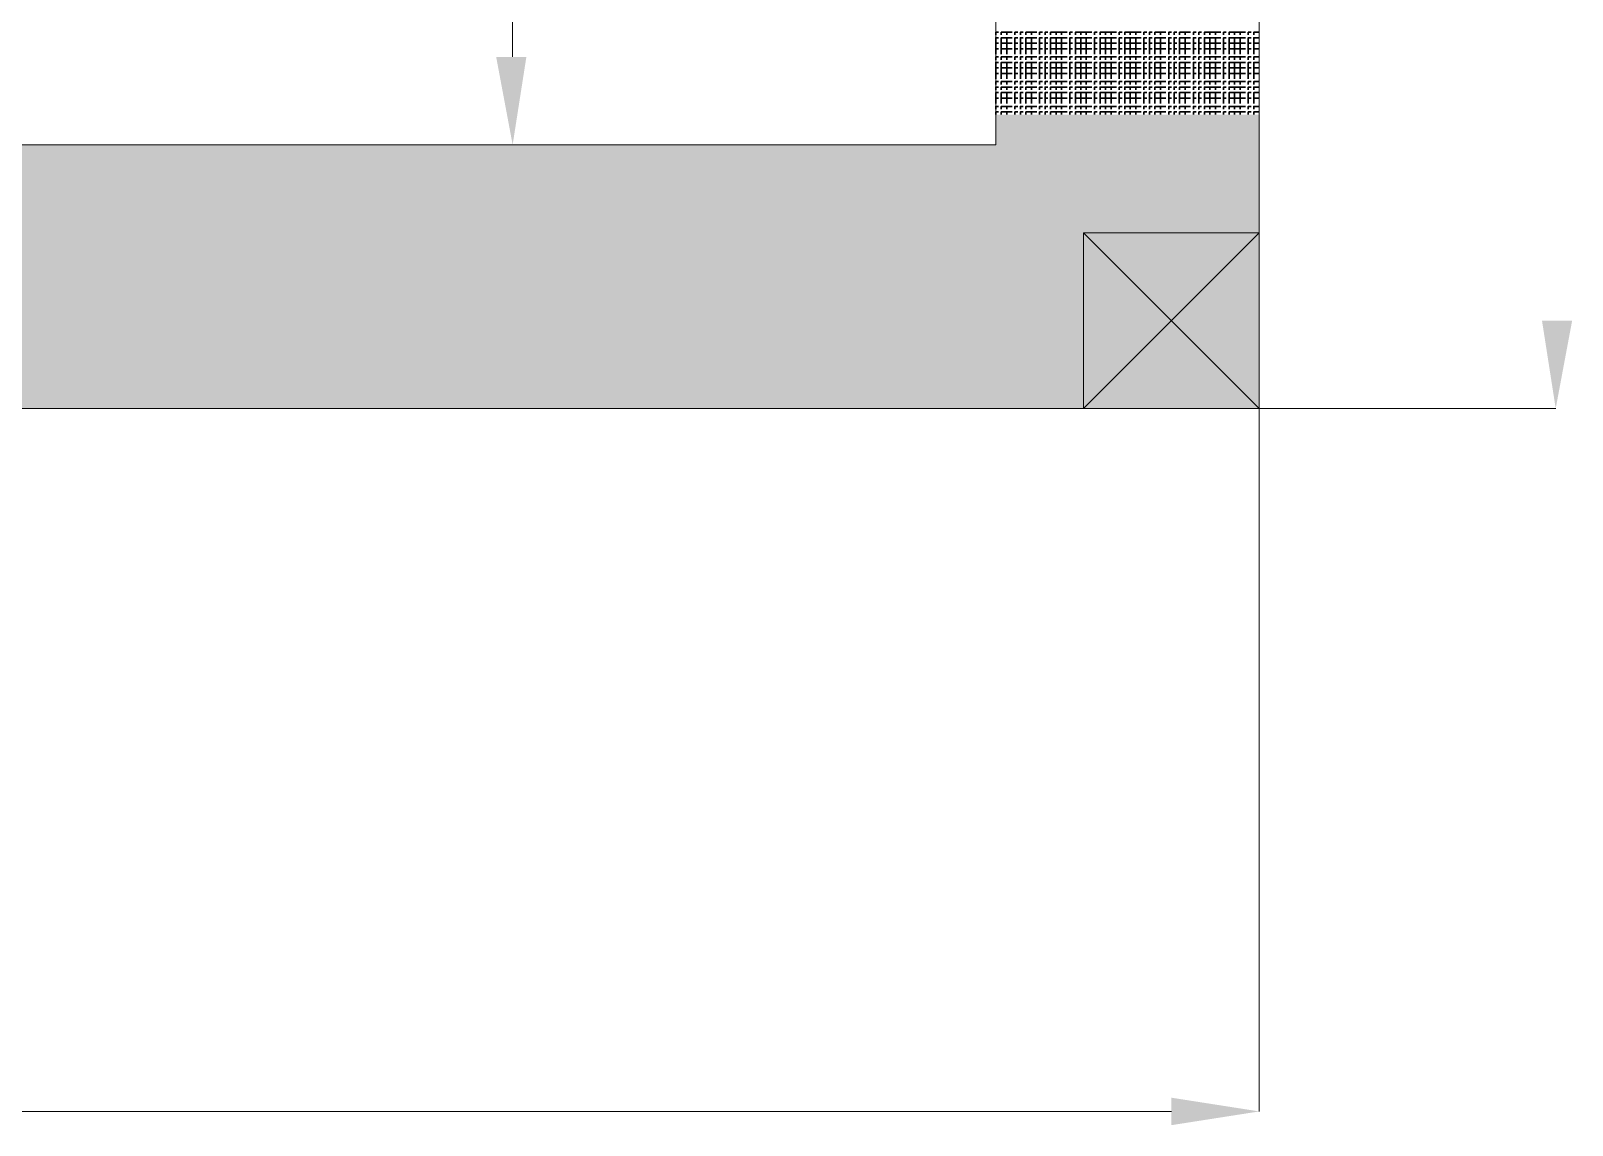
# Model space of a CAD drawing. Header units: millimetres. Extents: x -5841 to 140562, y 1006 to 102310.
# Drawn here: x 76373 to 78124, y 58061 to 59304 of the extents above; entities that cross this region are included whole.
import ezdxf

# ---------------------------------------------------------------- set-up
doc = ezdxf.new("R2010")
doc.units = ezdxf.units.MM
doc.header["$LTSCALE"] = 10
doc.layers.add('PDF17_0', color=7, linetype='Continuous')
doc.layers.add('PDF17_KD - WALL - LOADBEARING', color=7, linetype='Continuous', true_color=0x939598)

msp = doc.modelspace()

# ---------------------------------------------------------------- linework, layer by layer
at = {"layer": 'PDF17_0', "lineweight": 0}
for points in [[(76327.76435, 58875.10169), (76128.17296, 59074.69308), (74653.06783, 59074.69308), (74453.47644, 58875.10169), (74453.47644, 59174.48878), (77469.17762, 59174.48878), (77469.17762, 61008.23469), (77469.17762, 61329.45209), (77540.90578, 61329.45209), (77540.90578, 62580.0169)], [(75613.6014, 58875.10169), (77768.56471, 58875.10169), (77768.56471, 61008.23469), (77768.56471, 62580.0169)], [(76920.3013, 59274.28447), (76920.3013, 62152.76658)], [(77768.56471, 60808.6433), (77768.56471, 59074.69308), (77568.97332, 58875.10169)], [(77469.17762, 59480.1131), (77469.17762, 59174.48878), (76920.3013, 59174.48878)], [(78105.37518, 58875.10169), (77768.56471, 58875.10169), (77568.97332, 59074.69308)], [(77768.56471, 58875.10169), (77768.56471, 58076.73612)], [(77668.76902, 58076.73612), (73764.26241, 58076.73612)]]:
    msp.add_lwpolyline(points, dxfattribs=at)
for points in [[(77768.56471, 61008.23469), (69289.04917, 61008.23469), (69285.93056, 59873.05865), (69610.26657, 59873.05865), (69610.26657, 58875.10169), (77768.56471, 58875.10169)], [(77768.56471, 59074.69308), (77568.97332, 59074.69308), (77568.97332, 58875.10169), (77768.56471, 58875.10169)]]:
    msp.add_lwpolyline(points, close=True, dxfattribs=at)
at = {"layer": 'PDF17_0', "color": 0, "lineweight": 30, "true_color": 0x636466}
for points in [[(77472.29624, 59302.35201), (77469.17762, 59302.35201), (77469.17762, 59299.2334)], [(77472.29624, 59296.11478), (77469.17762, 59296.11478), (77469.17762, 59289.87755), (77469.17762, 59283.64032), (77469.17762, 59277.40309)], [(77487.88932, 59302.35201), (77481.65209, 59302.35201), (77475.41485, 59302.35201), (77475.41485, 59299.2334)], [(77487.88932, 59296.11478), (77481.65209, 59296.11478), (77475.41485, 59296.11478), (77475.41485, 59289.87755), (77475.41485, 59283.64032), (77475.41485, 59277.40309)], [(77481.65209, 59302.35201), (77481.65209, 59299.2334)], [(77481.65209, 59296.11478), (77481.65209, 59289.87755), (77481.65209, 59283.64032), (77481.65209, 59277.40309)], [(77494.12655, 59302.35201), (77491.00793, 59302.35201), (77491.00793, 59299.2334)], [(77494.12655, 59296.11478), (77491.00793, 59296.11478), (77491.00793, 59289.87755), (77491.00793, 59283.64032), (77491.00793, 59277.40309)], [(77500.36378, 59302.35201), (77497.24516, 59302.35201), (77497.24516, 59299.2334)], [(77500.36378, 59296.11478), (77497.24516, 59296.11478), (77497.24516, 59289.87755), (77497.24516, 59283.64032), (77497.24516, 59277.40309)], [(77515.95686, 59302.35201), (77509.71962, 59302.35201), (77503.48239, 59302.35201), (77503.48239, 59299.2334)], [(77515.95686, 59296.11478), (77509.71962, 59296.11478), (77503.48239, 59296.11478), (77503.48239, 59289.87755), (77503.48239, 59283.64032), (77503.48239, 59277.40309)], [(77509.71962, 59302.35201), (77509.71962, 59299.2334)], [(77509.71962, 59296.11478), (77509.71962, 59289.87755), (77509.71962, 59283.64032), (77509.71962, 59277.40309)], [(77522.19409, 59302.35201), (77519.07547, 59302.35201), (77519.07547, 59299.2334)], [(77522.19409, 59296.11478), (77519.07547, 59296.11478), (77519.07547, 59289.87755), (77519.07547, 59283.64032), (77519.07547, 59277.40309)], [(77528.43132, 59302.35201), (77525.3127, 59302.35201), (77525.3127, 59299.2334)], [(77528.43132, 59296.11478), (77525.3127, 59296.11478), (77525.3127, 59289.87755), (77525.3127, 59283.64032), (77525.3127, 59277.40309)], [(77550.26163, 59302.35201), (77544.0244, 59302.35201), (77537.78716, 59302.35201), (77531.54993, 59302.35201), (77531.54993, 59299.2334)], [(77550.26163, 59296.11478), (77544.0244, 59296.11478), (77537.78716, 59296.11478), (77531.54993, 59296.11478), (77531.54993, 59289.87755), (77531.54993, 59283.64032), (77531.54993, 59277.40309)], [(77537.78716, 59302.35201), (77537.78716, 59299.2334)], [(77537.78716, 59296.11478), (77537.78716, 59289.87755), (77537.78716, 59283.64032), (77537.78716, 59277.40309)], [(77544.0244, 59302.35201), (77544.0244, 59299.2334)], [(77544.0244, 59296.11478), (77544.0244, 59289.87755), (77544.0244, 59283.64032), (77544.0244, 59277.40309)], [(77556.49886, 59302.35201), (77553.38024, 59302.35201), (77553.38024, 59299.2334)], [(77556.49886, 59296.11478), (77553.38024, 59296.11478), (77553.38024, 59289.87755), (77553.38024, 59283.64032), (77553.38024, 59277.40309)], [(77578.32917, 59302.35201), (77572.09193, 59302.35201), (77565.8547, 59302.35201), (77559.61747, 59302.35201), (77559.61747, 59299.2334)], [(77578.32917, 59296.11478), (77572.09193, 59296.11478), (77565.8547, 59296.11478), (77559.61747, 59296.11478), (77559.61747, 59289.87755), (77559.61747, 59283.64032), (77559.61747, 59277.40309)], [(77565.8547, 59302.35201), (77565.8547, 59299.2334)], [(77565.8547, 59296.11478), (77565.8547, 59289.87755), (77565.8547, 59283.64032), (77565.8547, 59277.40309)], [(77572.09193, 59302.35201), (77572.09193, 59299.2334)], [(77572.09193, 59296.11478), (77572.09193, 59289.87755), (77572.09193, 59283.64032), (77572.09193, 59277.40309)], [(77584.5664, 59302.35201), (77581.44778, 59302.35201), (77581.44778, 59299.2334)], [(77584.5664, 59296.11478), (77581.44778, 59296.11478), (77581.44778, 59289.87755), (77581.44778, 59283.64032), (77581.44778, 59277.40309)], [(77606.39671, 59302.35201), (77600.15947, 59302.35201), (77593.92224, 59302.35201), (77587.68501, 59302.35201), (77587.68501, 59299.2334)], [(77606.39671, 59296.11478), (77600.15947, 59296.11478), (77593.92224, 59296.11478), (77587.68501, 59296.11478), (77587.68501, 59289.87755), (77587.68501, 59283.64032), (77587.68501, 59277.40309)], [(77593.92224, 59302.35201), (77593.92224, 59299.2334)], [(77593.92224, 59296.11478), (77593.92224, 59289.87755), (77593.92224, 59283.64032), (77593.92224, 59277.40309)], [(77600.15947, 59302.35201), (77600.15947, 59299.2334)], [(77600.15947, 59296.11478), (77600.15947, 59289.87755), (77600.15947, 59283.64032), (77600.15947, 59277.40309)], [(77612.63394, 59302.35201), (77609.51532, 59302.35201), (77609.51532, 59299.2334)], [(77612.63394, 59296.11478), (77609.51532, 59296.11478), (77609.51532, 59289.87755), (77609.51532, 59283.64032), (77609.51532, 59277.40309)], [(77634.46424, 59302.35201), (77628.22701, 59302.35201), (77621.98978, 59302.35201), (77615.75255, 59302.35201), (77615.75255, 59299.2334)], [(77634.46424, 59296.11478), (77628.22701, 59296.11478), (77621.98978, 59296.11478), (77615.75255, 59296.11478), (77615.75255, 59289.87755), (77615.75255, 59283.64032), (77615.75255, 59277.40309)], [(77621.98978, 59302.35201), (77621.98978, 59299.2334)], [(77621.98978, 59296.11478), (77621.98978, 59289.87755), (77621.98978, 59283.64032), (77621.98978, 59277.40309)], [(77628.22701, 59302.35201), (77628.22701, 59299.2334)], [(77628.22701, 59296.11478), (77628.22701, 59289.87755), (77628.22701, 59283.64032), (77628.22701, 59277.40309)], [(77640.70148, 59302.35201), (77637.58286, 59302.35201), (77637.58286, 59299.2334)], [(77640.70148, 59296.11478), (77637.58286, 59296.11478), (77637.58286, 59289.87755), (77637.58286, 59283.64032), (77637.58286, 59277.40309)], [(77646.93871, 59302.35201), (77643.82009, 59302.35201), (77643.82009, 59299.2334)], [(77646.93871, 59296.11478), (77643.82009, 59296.11478), (77643.82009, 59289.87755), (77643.82009, 59283.64032), (77643.82009, 59277.40309)], [(77662.53178, 59302.35201), (77656.29455, 59302.35201), (77650.05732, 59302.35201), (77650.05732, 59299.2334)], [(77662.53178, 59296.11478), (77656.29455, 59296.11478), (77650.05732, 59296.11478), (77650.05732, 59289.87755), (77650.05732, 59283.64032), (77650.05732, 59277.40309)], [(77656.29455, 59302.35201), (77656.29455, 59299.2334)], [(77656.29455, 59296.11478), (77656.29455, 59289.87755), (77656.29455, 59283.64032), (77656.29455, 59277.40309)], [(77668.76902, 59302.35201), (77665.6504, 59302.35201), (77665.6504, 59299.2334)], [(77668.76902, 59296.11478), (77665.6504, 59296.11478), (77665.6504, 59289.87755), (77665.6504, 59283.64032), (77665.6504, 59277.40309)], [(77675.00625, 59302.35201), (77671.88763, 59302.35201), (77671.88763, 59299.2334)], [(77675.00625, 59296.11478), (77671.88763, 59296.11478), (77671.88763, 59289.87755), (77671.88763, 59283.64032), (77671.88763, 59277.40309)], [(77690.59932, 59302.35201), (77684.36209, 59302.35201), (77678.12486, 59302.35201), (77678.12486, 59299.2334)], [(77690.59932, 59296.11478), (77684.36209, 59296.11478), (77678.12486, 59296.11478), (77678.12486, 59289.87755), (77678.12486, 59283.64032), (77678.12486, 59277.40309)], [(77684.36209, 59302.35201), (77684.36209, 59299.2334)], [(77684.36209, 59296.11478), (77684.36209, 59289.87755), (77684.36209, 59283.64032), (77684.36209, 59277.40309)], [(77696.83655, 59302.35201), (77693.71794, 59302.35201), (77693.71794, 59299.2334)], [(77696.83655, 59296.11478), (77693.71794, 59296.11478), (77693.71794, 59289.87755), (77693.71794, 59283.64032), (77693.71794, 59277.40309)], [(77703.07379, 59302.35201), (77699.95517, 59302.35201), (77699.95517, 59299.2334)], [(77703.07379, 59296.11478), (77699.95517, 59296.11478), (77699.95517, 59289.87755), (77699.95517, 59283.64032), (77699.95517, 59277.40309)], [(77724.90409, 59302.35201), (77718.66686, 59302.35201), (77712.42963, 59302.35201), (77706.1924, 59302.35201), (77706.1924, 59299.2334)], [(77724.90409, 59296.11478), (77718.66686, 59296.11478), (77712.42963, 59296.11478), (77706.1924, 59296.11478), (77706.1924, 59289.87755), (77706.1924, 59283.64032), (77706.1924, 59277.40309)], [(77712.42963, 59302.35201), (77712.42963, 59299.2334)], [(77712.42963, 59296.11478), (77712.42963, 59289.87755), (77712.42963, 59283.64032), (77712.42963, 59277.40309)], [(77718.66686, 59302.35201), (77718.66686, 59299.2334)], [(77718.66686, 59296.11478), (77718.66686, 59289.87755), (77718.66686, 59283.64032), (77718.66686, 59277.40309)], [(77731.14133, 59302.35201), (77728.02271, 59302.35201), (77728.02271, 59299.2334)], [(77731.14133, 59296.11478), (77728.02271, 59296.11478), (77728.02271, 59289.87755), (77728.02271, 59283.64032), (77728.02271, 59277.40309)], [(77752.97163, 59302.35201), (77746.7344, 59302.35201), (77740.49717, 59302.35201), (77734.25994, 59302.35201), (77734.25994, 59299.2334)], [(77752.97163, 59296.11478), (77746.7344, 59296.11478), (77740.49717, 59296.11478), (77734.25994, 59296.11478), (77734.25994, 59289.87755), (77734.25994, 59283.64032), (77734.25994, 59277.40309)], [(77740.49717, 59302.35201), (77740.49717, 59299.2334)], [(77740.49717, 59296.11478), (77740.49717, 59289.87755), (77740.49717, 59283.64032), (77740.49717, 59277.40309)], [(77746.7344, 59302.35201), (77746.7344, 59299.2334)], [(77746.7344, 59296.11478), (77746.7344, 59289.87755), (77746.7344, 59283.64032), (77746.7344, 59277.40309)], [(77759.20886, 59302.35201), (77756.09025, 59302.35201), (77756.09025, 59299.2334)], [(77759.20886, 59296.11478), (77756.09025, 59296.11478), (77756.09025, 59289.87755), (77756.09025, 59283.64032), (77756.09025, 59277.40309)], [(77768.56471, 59302.35201), (77762.32748, 59302.35201), (77762.32748, 59299.2334)], [(77768.56471, 59296.11478), (77762.32748, 59296.11478), (77762.32748, 59289.87755), (77762.32748, 59283.64032), (77762.32748, 59277.40309)], [(77469.17762, 59289.87755), (77472.29624, 59289.87755)], [(77469.17762, 59283.64032), (77472.29624, 59283.64032)], [(77475.41485, 59289.87755), (77481.65209, 59289.87755), (77487.88932, 59289.87755)], [(77475.41485, 59283.64032), (77481.65209, 59283.64032), (77487.88932, 59283.64032)], [(77491.00793, 59289.87755), (77494.12655, 59289.87755)], [(77491.00793, 59283.64032), (77494.12655, 59283.64032)], [(77497.24516, 59289.87755), (77500.36378, 59289.87755)], [(77497.24516, 59283.64032), (77500.36378, 59283.64032)], [(77503.48239, 59289.87755), (77509.71962, 59289.87755), (77515.95686, 59289.87755)], [(77503.48239, 59283.64032), (77509.71962, 59283.64032), (77515.95686, 59283.64032)], [(77519.07547, 59289.87755), (77522.19409, 59289.87755)], [(77519.07547, 59283.64032), (77522.19409, 59283.64032)], [(77525.3127, 59289.87755), (77528.43132, 59289.87755)], [(77525.3127, 59283.64032), (77528.43132, 59283.64032)], [(77531.54993, 59289.87755), (77537.78716, 59289.87755), (77544.0244, 59289.87755), (77550.26163, 59289.87755)], [(77531.54993, 59283.64032), (77537.78716, 59283.64032), (77544.0244, 59283.64032), (77550.26163, 59283.64032)], [(77553.38024, 59289.87755), (77556.49886, 59289.87755)], [(77553.38024, 59283.64032), (77556.49886, 59283.64032)], [(77559.61747, 59289.87755), (77565.8547, 59289.87755), (77572.09193, 59289.87755), (77578.32917, 59289.87755)], [(77559.61747, 59283.64032), (77565.8547, 59283.64032), (77572.09193, 59283.64032), (77578.32917, 59283.64032)], [(77581.44778, 59289.87755), (77584.5664, 59289.87755)], [(77581.44778, 59283.64032), (77584.5664, 59283.64032)], [(77587.68501, 59289.87755), (77593.92224, 59289.87755), (77600.15947, 59289.87755), (77606.39671, 59289.87755)], [(77587.68501, 59283.64032), (77593.92224, 59283.64032), (77600.15947, 59283.64032), (77606.39671, 59283.64032)], [(77609.51532, 59289.87755), (77612.63394, 59289.87755)], [(77609.51532, 59283.64032), (77612.63394, 59283.64032)], [(77615.75255, 59289.87755), (77621.98978, 59289.87755), (77628.22701, 59289.87755), (77634.46424, 59289.87755)], [(77615.75255, 59283.64032), (77621.98978, 59283.64032), (77628.22701, 59283.64032), (77634.46424, 59283.64032)], [(77637.58286, 59289.87755), (77640.70148, 59289.87755)], [(77637.58286, 59283.64032), (77640.70148, 59283.64032)], [(77643.82009, 59289.87755), (77646.93871, 59289.87755)], [(77643.82009, 59283.64032), (77646.93871, 59283.64032)], [(77650.05732, 59289.87755), (77656.29455, 59289.87755), (77662.53178, 59289.87755)], [(77650.05732, 59283.64032), (77656.29455, 59283.64032), (77662.53178, 59283.64032)], [(77665.6504, 59289.87755), (77668.76902, 59289.87755)], [(77665.6504, 59283.64032), (77668.76902, 59283.64032)], [(77671.88763, 59289.87755), (77675.00625, 59289.87755)], [(77671.88763, 59283.64032), (77675.00625, 59283.64032)], [(77678.12486, 59289.87755), (77684.36209, 59289.87755), (77690.59932, 59289.87755)], [(77678.12486, 59283.64032), (77684.36209, 59283.64032), (77690.59932, 59283.64032)], [(77693.71794, 59289.87755), (77696.83655, 59289.87755)], [(77693.71794, 59283.64032), (77696.83655, 59283.64032)], [(77699.95517, 59289.87755), (77703.07379, 59289.87755)], [(77699.95517, 59283.64032), (77703.07379, 59283.64032)], [(77706.1924, 59289.87755), (77712.42963, 59289.87755), (77718.66686, 59289.87755), (77724.90409, 59289.87755)], [(77706.1924, 59283.64032), (77712.42963, 59283.64032), (77718.66686, 59283.64032), (77724.90409, 59283.64032)], [(77728.02271, 59289.87755), (77731.14133, 59289.87755)], [(77728.02271, 59283.64032), (77731.14133, 59283.64032)], [(77734.25994, 59289.87755), (77740.49717, 59289.87755), (77746.7344, 59289.87755), (77752.97163, 59289.87755)], [(77734.25994, 59283.64032), (77740.49717, 59283.64032), (77746.7344, 59283.64032), (77752.97163, 59283.64032)], [(77756.09025, 59289.87755), (77759.20886, 59289.87755)], [(77756.09025, 59283.64032), (77759.20886, 59283.64032)], [(77762.32748, 59289.87755), (77768.56471, 59289.87755)], [(77762.32748, 59283.64032), (77768.56471, 59283.64032)], [(77472.29624, 59274.28447), (77469.17762, 59274.28447), (77469.17762, 59271.16586)], [(77472.29624, 59268.04724), (77469.17762, 59268.04724), (77469.17762, 59261.81001), (77469.17762, 59255.57278), (77469.17762, 59249.33555)], [(77469.17762, 59261.81001), (77472.29624, 59261.81001)], [(77487.88932, 59274.28447), (77481.65209, 59274.28447), (77475.41485, 59274.28447), (77475.41485, 59271.16586)], [(77487.88932, 59268.04724), (77481.65209, 59268.04724), (77475.41485, 59268.04724), (77475.41485, 59261.81001), (77475.41485, 59255.57278), (77475.41485, 59249.33555)], [(77475.41485, 59261.81001), (77481.65209, 59261.81001), (77487.88932, 59261.81001)], [(77481.65209, 59274.28447), (77481.65209, 59271.16586)], [(77481.65209, 59268.04724), (77481.65209, 59261.81001), (77481.65209, 59255.57278), (77481.65209, 59249.33555)], [(77494.12655, 59274.28447), (77491.00793, 59274.28447), (77491.00793, 59271.16586)], [(77494.12655, 59268.04724), (77491.00793, 59268.04724), (77491.00793, 59261.81001), (77491.00793, 59255.57278), (77491.00793, 59249.33555)], [(77491.00793, 59261.81001), (77494.12655, 59261.81001)], [(77500.36378, 59274.28447), (77497.24516, 59274.28447), (77497.24516, 59271.16586)], [(77500.36378, 59268.04724), (77497.24516, 59268.04724), (77497.24516, 59261.81001), (77497.24516, 59255.57278), (77497.24516, 59249.33555)], [(77497.24516, 59261.81001), (77500.36378, 59261.81001)], [(77515.95686, 59274.28447), (77509.71962, 59274.28447), (77503.48239, 59274.28447), (77503.48239, 59271.16586)], [(77515.95686, 59268.04724), (77509.71962, 59268.04724), (77503.48239, 59268.04724), (77503.48239, 59261.81001), (77503.48239, 59255.57278), (77503.48239, 59249.33555)], [(77503.48239, 59261.81001), (77509.71962, 59261.81001), (77515.95686, 59261.81001)], [(77509.71962, 59274.28447), (77509.71962, 59271.16586)], [(77509.71962, 59268.04724), (77509.71962, 59261.81001), (77509.71962, 59255.57278), (77509.71962, 59249.33555)], [(77522.19409, 59274.28447), (77519.07547, 59274.28447), (77519.07547, 59271.16586)], [(77522.19409, 59268.04724), (77519.07547, 59268.04724), (77519.07547, 59261.81001), (77519.07547, 59255.57278), (77519.07547, 59249.33555)], [(77519.07547, 59261.81001), (77522.19409, 59261.81001)], [(77528.43132, 59274.28447), (77525.3127, 59274.28447), (77525.3127, 59271.16586)], [(77528.43132, 59268.04724), (77525.3127, 59268.04724), (77525.3127, 59261.81001), (77525.3127, 59255.57278), (77525.3127, 59249.33555)], [(77525.3127, 59261.81001), (77528.43132, 59261.81001)], [(77550.26163, 59274.28447), (77544.0244, 59274.28447), (77537.78716, 59274.28447), (77531.54993, 59274.28447), (77531.54993, 59271.16586)], [(77550.26163, 59268.04724), (77544.0244, 59268.04724), (77537.78716, 59268.04724), (77531.54993, 59268.04724), (77531.54993, 59261.81001), (77531.54993, 59255.57278), (77531.54993, 59249.33555)], [(77531.54993, 59261.81001), (77537.78716, 59261.81001), (77544.0244, 59261.81001), (77550.26163, 59261.81001)], [(77537.78716, 59274.28447), (77537.78716, 59271.16586)], [(77537.78716, 59268.04724), (77537.78716, 59261.81001), (77537.78716, 59255.57278), (77537.78716, 59249.33555)], [(77544.0244, 59274.28447), (77544.0244, 59271.16586)], [(77544.0244, 59268.04724), (77544.0244, 59261.81001), (77544.0244, 59255.57278), (77544.0244, 59249.33555)], [(77556.49886, 59274.28447), (77553.38024, 59274.28447), (77553.38024, 59271.16586)], [(77556.49886, 59268.04724), (77553.38024, 59268.04724), (77553.38024, 59261.81001), (77553.38024, 59255.57278), (77553.38024, 59249.33555)], [(77553.38024, 59261.81001), (77556.49886, 59261.81001)], [(77578.32917, 59274.28447), (77572.09193, 59274.28447), (77565.8547, 59274.28447), (77559.61747, 59274.28447), (77559.61747, 59271.16586)], [(77578.32917, 59268.04724), (77572.09193, 59268.04724), (77565.8547, 59268.04724), (77559.61747, 59268.04724), (77559.61747, 59261.81001), (77559.61747, 59255.57278), (77559.61747, 59249.33555)], [(77559.61747, 59261.81001), (77565.8547, 59261.81001), (77572.09193, 59261.81001), (77578.32917, 59261.81001)], [(77565.8547, 59274.28447), (77565.8547, 59271.16586)], [(77565.8547, 59268.04724), (77565.8547, 59261.81001), (77565.8547, 59255.57278), (77565.8547, 59249.33555)], [(77572.09193, 59274.28447), (77572.09193, 59271.16586)], [(77572.09193, 59268.04724), (77572.09193, 59261.81001), (77572.09193, 59255.57278), (77572.09193, 59249.33555)], [(77584.5664, 59274.28447), (77581.44778, 59274.28447), (77581.44778, 59271.16586)], [(77584.5664, 59268.04724), (77581.44778, 59268.04724), (77581.44778, 59261.81001), (77581.44778, 59255.57278), (77581.44778, 59249.33555)], [(77581.44778, 59261.81001), (77584.5664, 59261.81001)], [(77606.39671, 59274.28447), (77600.15947, 59274.28447), (77593.92224, 59274.28447), (77587.68501, 59274.28447), (77587.68501, 59271.16586)], [(77606.39671, 59268.04724), (77600.15947, 59268.04724), (77593.92224, 59268.04724), (77587.68501, 59268.04724), (77587.68501, 59261.81001), (77587.68501, 59255.57278), (77587.68501, 59249.33555)], [(77587.68501, 59261.81001), (77593.92224, 59261.81001), (77600.15947, 59261.81001), (77606.39671, 59261.81001)], [(77593.92224, 59274.28447), (77593.92224, 59271.16586)], [(77593.92224, 59268.04724), (77593.92224, 59261.81001), (77593.92224, 59255.57278), (77593.92224, 59249.33555)], [(77600.15947, 59274.28447), (77600.15947, 59271.16586)], [(77600.15947, 59268.04724), (77600.15947, 59261.81001), (77600.15947, 59255.57278), (77600.15947, 59249.33555)], [(77612.63394, 59274.28447), (77609.51532, 59274.28447), (77609.51532, 59271.16586)], [(77612.63394, 59268.04724), (77609.51532, 59268.04724), (77609.51532, 59261.81001), (77609.51532, 59255.57278), (77609.51532, 59249.33555)], [(77609.51532, 59261.81001), (77612.63394, 59261.81001)], [(77634.46424, 59274.28447), (77628.22701, 59274.28447), (77621.98978, 59274.28447), (77615.75255, 59274.28447), (77615.75255, 59271.16586)], [(77634.46424, 59268.04724), (77628.22701, 59268.04724), (77621.98978, 59268.04724), (77615.75255, 59268.04724), (77615.75255, 59261.81001), (77615.75255, 59255.57278), (77615.75255, 59249.33555)], [(77615.75255, 59261.81001), (77621.98978, 59261.81001), (77628.22701, 59261.81001), (77634.46424, 59261.81001)], [(77621.98978, 59274.28447), (77621.98978, 59271.16586)], [(77621.98978, 59268.04724), (77621.98978, 59261.81001), (77621.98978, 59255.57278), (77621.98978, 59249.33555)], [(77628.22701, 59274.28447), (77628.22701, 59271.16586)], [(77628.22701, 59268.04724), (77628.22701, 59261.81001), (77628.22701, 59255.57278), (77628.22701, 59249.33555)], [(77640.70148, 59274.28447), (77637.58286, 59274.28447), (77637.58286, 59271.16586)], [(77640.70148, 59268.04724), (77637.58286, 59268.04724), (77637.58286, 59261.81001), (77637.58286, 59255.57278), (77637.58286, 59249.33555)], [(77637.58286, 59261.81001), (77640.70148, 59261.81001)], [(77646.93871, 59274.28447), (77643.82009, 59274.28447), (77643.82009, 59271.16586)], [(77646.93871, 59268.04724), (77643.82009, 59268.04724), (77643.82009, 59261.81001), (77643.82009, 59255.57278), (77643.82009, 59249.33555)], [(77643.82009, 59261.81001), (77646.93871, 59261.81001)], [(77662.53178, 59274.28447), (77656.29455, 59274.28447), (77650.05732, 59274.28447), (77650.05732, 59271.16586)], [(77662.53178, 59268.04724), (77656.29455, 59268.04724), (77650.05732, 59268.04724), (77650.05732, 59261.81001), (77650.05732, 59255.57278), (77650.05732, 59249.33555)], [(77650.05732, 59261.81001), (77656.29455, 59261.81001), (77662.53178, 59261.81001)], [(77656.29455, 59274.28447), (77656.29455, 59271.16586)], [(77656.29455, 59268.04724), (77656.29455, 59261.81001), (77656.29455, 59255.57278), (77656.29455, 59249.33555)], [(77668.76902, 59274.28447), (77665.6504, 59274.28447), (77665.6504, 59271.16586)], [(77668.76902, 59268.04724), (77665.6504, 59268.04724), (77665.6504, 59261.81001), (77665.6504, 59255.57278), (77665.6504, 59249.33555)], [(77665.6504, 59261.81001), (77668.76902, 59261.81001)], [(77675.00625, 59274.28447), (77671.88763, 59274.28447), (77671.88763, 59271.16586)], [(77675.00625, 59268.04724), (77671.88763, 59268.04724), (77671.88763, 59261.81001), (77671.88763, 59255.57278), (77671.88763, 59249.33555)], [(77671.88763, 59261.81001), (77675.00625, 59261.81001)], [(77690.59932, 59274.28447), (77684.36209, 59274.28447), (77678.12486, 59274.28447), (77678.12486, 59271.16586)], [(77690.59932, 59268.04724), (77684.36209, 59268.04724), (77678.12486, 59268.04724), (77678.12486, 59261.81001), (77678.12486, 59255.57278), (77678.12486, 59249.33555)], [(77678.12486, 59261.81001), (77684.36209, 59261.81001), (77690.59932, 59261.81001)], [(77684.36209, 59274.28447), (77684.36209, 59271.16586)], [(77684.36209, 59268.04724), (77684.36209, 59261.81001), (77684.36209, 59255.57278), (77684.36209, 59249.33555)], [(77696.83655, 59274.28447), (77693.71794, 59274.28447), (77693.71794, 59271.16586)], [(77696.83655, 59268.04724), (77693.71794, 59268.04724), (77693.71794, 59261.81001), (77693.71794, 59255.57278), (77693.71794, 59249.33555)], [(77693.71794, 59261.81001), (77696.83655, 59261.81001)], [(77703.07379, 59274.28447), (77699.95517, 59274.28447), (77699.95517, 59271.16586)], [(77703.07379, 59268.04724), (77699.95517, 59268.04724), (77699.95517, 59261.81001), (77699.95517, 59255.57278), (77699.95517, 59249.33555)], [(77699.95517, 59261.81001), (77703.07379, 59261.81001)], [(77724.90409, 59274.28447), (77718.66686, 59274.28447), (77712.42963, 59274.28447), (77706.1924, 59274.28447), (77706.1924, 59271.16586)], [(77724.90409, 59268.04724), (77718.66686, 59268.04724), (77712.42963, 59268.04724), (77706.1924, 59268.04724), (77706.1924, 59261.81001), (77706.1924, 59255.57278), (77706.1924, 59249.33555)], [(77706.1924, 59261.81001), (77712.42963, 59261.81001), (77718.66686, 59261.81001), (77724.90409, 59261.81001)], [(77712.42963, 59274.28447), (77712.42963, 59271.16586)], [(77712.42963, 59268.04724), (77712.42963, 59261.81001), (77712.42963, 59255.57278), (77712.42963, 59249.33555)], [(77718.66686, 59274.28447), (77718.66686, 59271.16586)], [(77718.66686, 59268.04724), (77718.66686, 59261.81001), (77718.66686, 59255.57278), (77718.66686, 59249.33555)], [(77731.14133, 59274.28447), (77728.02271, 59274.28447), (77728.02271, 59271.16586)], [(77731.14133, 59268.04724), (77728.02271, 59268.04724), (77728.02271, 59261.81001), (77728.02271, 59255.57278), (77728.02271, 59249.33555)], [(77728.02271, 59261.81001), (77731.14133, 59261.81001)], [(77752.97163, 59274.28447), (77746.7344, 59274.28447), (77740.49717, 59274.28447), (77734.25994, 59274.28447), (77734.25994, 59271.16586)], [(77752.97163, 59268.04724), (77746.7344, 59268.04724), (77740.49717, 59268.04724), (77734.25994, 59268.04724), (77734.25994, 59261.81001), (77734.25994, 59255.57278), (77734.25994, 59249.33555)], [(77734.25994, 59261.81001), (77740.49717, 59261.81001), (77746.7344, 59261.81001), (77752.97163, 59261.81001)], [(77740.49717, 59274.28447), (77740.49717, 59271.16586)], [(77740.49717, 59268.04724), (77740.49717, 59261.81001), (77740.49717, 59255.57278), (77740.49717, 59249.33555)], [(77746.7344, 59274.28447), (77746.7344, 59271.16586)], [(77746.7344, 59268.04724), (77746.7344, 59261.81001), (77746.7344, 59255.57278), (77746.7344, 59249.33555)], [(77759.20886, 59274.28447), (77756.09025, 59274.28447), (77756.09025, 59271.16586)], [(77759.20886, 59268.04724), (77756.09025, 59268.04724), (77756.09025, 59261.81001), (77756.09025, 59255.57278), (77756.09025, 59249.33555)], [(77756.09025, 59261.81001), (77759.20886, 59261.81001)], [(77768.56471, 59274.28447), (77762.32748, 59274.28447), (77762.32748, 59271.16586)], [(77768.56471, 59268.04724), (77762.32748, 59268.04724), (77762.32748, 59261.81001), (77762.32748, 59255.57278), (77762.32748, 59249.33555)], [(77762.32748, 59261.81001), (77768.56471, 59261.81001)], [(77469.17762, 59255.57278), (77472.29624, 59255.57278)], [(77472.29624, 59246.21694), (77469.17762, 59246.21694), (77469.17762, 59243.09832)], [(77475.41485, 59255.57278), (77481.65209, 59255.57278), (77487.88932, 59255.57278)], [(77487.88932, 59246.21694), (77481.65209, 59246.21694), (77475.41485, 59246.21694), (77475.41485, 59243.09832)], [(77481.65209, 59246.21694), (77481.65209, 59243.09832)], [(77491.00793, 59255.57278), (77494.12655, 59255.57278)], [(77494.12655, 59246.21694), (77491.00793, 59246.21694), (77491.00793, 59243.09832)], [(77497.24516, 59255.57278), (77500.36378, 59255.57278)], [(77500.36378, 59246.21694), (77497.24516, 59246.21694), (77497.24516, 59243.09832)], [(77503.48239, 59255.57278), (77509.71962, 59255.57278), (77515.95686, 59255.57278)], [(77515.95686, 59246.21694), (77509.71962, 59246.21694), (77503.48239, 59246.21694), (77503.48239, 59243.09832)], [(77509.71962, 59246.21694), (77509.71962, 59243.09832)], [(77519.07547, 59255.57278), (77522.19409, 59255.57278)], [(77522.19409, 59246.21694), (77519.07547, 59246.21694), (77519.07547, 59243.09832)], [(77525.3127, 59255.57278), (77528.43132, 59255.57278)], [(77528.43132, 59246.21694), (77525.3127, 59246.21694), (77525.3127, 59243.09832)], [(77531.54993, 59255.57278), (77537.78716, 59255.57278), (77544.0244, 59255.57278), (77550.26163, 59255.57278)], [(77550.26163, 59246.21694), (77544.0244, 59246.21694), (77537.78716, 59246.21694), (77531.54993, 59246.21694), (77531.54993, 59243.09832)], [(77537.78716, 59246.21694), (77537.78716, 59243.09832)], [(77544.0244, 59246.21694), (77544.0244, 59243.09832)], [(77553.38024, 59255.57278), (77556.49886, 59255.57278)], [(77556.49886, 59246.21694), (77553.38024, 59246.21694), (77553.38024, 59243.09832)], [(77559.61747, 59255.57278), (77565.8547, 59255.57278), (77572.09193, 59255.57278), (77578.32917, 59255.57278)], [(77578.32917, 59246.21694), (77572.09193, 59246.21694), (77565.8547, 59246.21694), (77559.61747, 59246.21694), (77559.61747, 59243.09832)], [(77565.8547, 59246.21694), (77565.8547, 59243.09832)], [(77572.09193, 59246.21694), (77572.09193, 59243.09832)], [(77581.44778, 59255.57278), (77584.5664, 59255.57278)], [(77584.5664, 59246.21694), (77581.44778, 59246.21694), (77581.44778, 59243.09832)], [(77587.68501, 59255.57278), (77593.92224, 59255.57278), (77600.15947, 59255.57278), (77606.39671, 59255.57278)], [(77606.39671, 59246.21694), (77600.15947, 59246.21694), (77593.92224, 59246.21694), (77587.68501, 59246.21694), (77587.68501, 59243.09832)], [(77593.92224, 59246.21694), (77593.92224, 59243.09832)], [(77600.15947, 59246.21694), (77600.15947, 59243.09832)], [(77609.51532, 59255.57278), (77612.63394, 59255.57278)], [(77612.63394, 59246.21694), (77609.51532, 59246.21694), (77609.51532, 59243.09832)], [(77615.75255, 59255.57278), (77621.98978, 59255.57278), (77628.22701, 59255.57278), (77634.46424, 59255.57278)], [(77634.46424, 59246.21694), (77628.22701, 59246.21694), (77621.98978, 59246.21694), (77615.75255, 59246.21694), (77615.75255, 59243.09832)], [(77621.98978, 59246.21694), (77621.98978, 59243.09832)], [(77628.22701, 59246.21694), (77628.22701, 59243.09832)], [(77637.58286, 59255.57278), (77640.70148, 59255.57278)], [(77640.70148, 59246.21694), (77637.58286, 59246.21694), (77637.58286, 59243.09832)], [(77643.82009, 59255.57278), (77646.93871, 59255.57278)], [(77646.93871, 59246.21694), (77643.82009, 59246.21694), (77643.82009, 59243.09832)], [(77650.05732, 59255.57278), (77656.29455, 59255.57278), (77662.53178, 59255.57278)], [(77662.53178, 59246.21694), (77656.29455, 59246.21694), (77650.05732, 59246.21694), (77650.05732, 59243.09832)], [(77656.29455, 59246.21694), (77656.29455, 59243.09832)], [(77665.6504, 59255.57278), (77668.76902, 59255.57278)], [(77668.76902, 59246.21694), (77665.6504, 59246.21694), (77665.6504, 59243.09832)], [(77671.88763, 59255.57278), (77675.00625, 59255.57278)], [(77675.00625, 59246.21694), (77671.88763, 59246.21694), (77671.88763, 59243.09832)], [(77678.12486, 59255.57278), (77684.36209, 59255.57278), (77690.59932, 59255.57278)], [(77690.59932, 59246.21694), (77684.36209, 59246.21694), (77678.12486, 59246.21694), (77678.12486, 59243.09832)], [(77684.36209, 59246.21694), (77684.36209, 59243.09832)], [(77693.71794, 59255.57278), (77696.83655, 59255.57278)], [(77696.83655, 59246.21694), (77693.71794, 59246.21694), (77693.71794, 59243.09832)], [(77699.95517, 59255.57278), (77703.07379, 59255.57278)], [(77703.07379, 59246.21694), (77699.95517, 59246.21694), (77699.95517, 59243.09832)], [(77706.1924, 59255.57278), (77712.42963, 59255.57278), (77718.66686, 59255.57278), (77724.90409, 59255.57278)], [(77724.90409, 59246.21694), (77718.66686, 59246.21694), (77712.42963, 59246.21694), (77706.1924, 59246.21694), (77706.1924, 59243.09832)], [(77712.42963, 59246.21694), (77712.42963, 59243.09832)], [(77718.66686, 59246.21694), (77718.66686, 59243.09832)], [(77728.02271, 59255.57278), (77731.14133, 59255.57278)], [(77731.14133, 59246.21694), (77728.02271, 59246.21694), (77728.02271, 59243.09832)], [(77734.25994, 59255.57278), (77740.49717, 59255.57278), (77746.7344, 59255.57278), (77752.97163, 59255.57278)], [(77752.97163, 59246.21694), (77746.7344, 59246.21694), (77740.49717, 59246.21694), (77734.25994, 59246.21694), (77734.25994, 59243.09832)], [(77740.49717, 59246.21694), (77740.49717, 59243.09832)], [(77746.7344, 59246.21694), (77746.7344, 59243.09832)], [(77756.09025, 59255.57278), (77759.20886, 59255.57278)], [(77759.20886, 59246.21694), (77756.09025, 59246.21694), (77756.09025, 59243.09832)], [(77762.32748, 59255.57278), (77768.56471, 59255.57278)], [(77768.56471, 59246.21694), (77762.32748, 59246.21694), (77762.32748, 59243.09832)], [(77472.29624, 59239.9797), (77469.17762, 59239.9797), (77469.17762, 59236.86109)], [(77472.29624, 59233.74247), (77469.17762, 59233.74247), (77469.17762, 59227.50524), (77469.17762, 59221.26801)], [(77469.17762, 59227.50524), (77472.29624, 59227.50524)], [(77487.88932, 59239.9797), (77481.65209, 59239.9797), (77475.41485, 59239.9797), (77475.41485, 59236.86109)], [(77487.88932, 59233.74247), (77481.65209, 59233.74247), (77475.41485, 59233.74247), (77475.41485, 59227.50524), (77475.41485, 59221.26801)], [(77475.41485, 59227.50524), (77481.65209, 59227.50524), (77487.88932, 59227.50524)], [(77481.65209, 59239.9797), (77481.65209, 59236.86109)], [(77481.65209, 59233.74247), (77481.65209, 59227.50524), (77481.65209, 59221.26801)], [(77494.12655, 59239.9797), (77491.00793, 59239.9797), (77491.00793, 59236.86109)], [(77494.12655, 59233.74247), (77491.00793, 59233.74247), (77491.00793, 59227.50524), (77491.00793, 59221.26801)], [(77491.00793, 59227.50524), (77494.12655, 59227.50524)], [(77500.36378, 59239.9797), (77497.24516, 59239.9797), (77497.24516, 59236.86109)], [(77500.36378, 59233.74247), (77497.24516, 59233.74247), (77497.24516, 59227.50524), (77497.24516, 59221.26801)], [(77497.24516, 59227.50524), (77500.36378, 59227.50524)], [(77515.95686, 59239.9797), (77509.71962, 59239.9797), (77503.48239, 59239.9797), (77503.48239, 59236.86109)], [(77515.95686, 59233.74247), (77509.71962, 59233.74247), (77503.48239, 59233.74247), (77503.48239, 59227.50524), (77503.48239, 59221.26801)], [(77503.48239, 59227.50524), (77509.71962, 59227.50524), (77515.95686, 59227.50524)], [(77509.71962, 59239.9797), (77509.71962, 59236.86109)], [(77509.71962, 59233.74247), (77509.71962, 59227.50524), (77509.71962, 59221.26801)], [(77522.19409, 59239.9797), (77519.07547, 59239.9797), (77519.07547, 59236.86109)], [(77522.19409, 59233.74247), (77519.07547, 59233.74247), (77519.07547, 59227.50524), (77519.07547, 59221.26801)], [(77519.07547, 59227.50524), (77522.19409, 59227.50524)], [(77528.43132, 59239.9797), (77525.3127, 59239.9797), (77525.3127, 59236.86109)], [(77528.43132, 59233.74247), (77525.3127, 59233.74247), (77525.3127, 59227.50524), (77525.3127, 59221.26801)], [(77525.3127, 59227.50524), (77528.43132, 59227.50524)], [(77550.26163, 59239.9797), (77544.0244, 59239.9797), (77537.78716, 59239.9797), (77531.54993, 59239.9797), (77531.54993, 59236.86109)], [(77550.26163, 59233.74247), (77544.0244, 59233.74247), (77537.78716, 59233.74247), (77531.54993, 59233.74247), (77531.54993, 59227.50524), (77531.54993, 59221.26801)], [(77531.54993, 59227.50524), (77537.78716, 59227.50524), (77544.0244, 59227.50524), (77550.26163, 59227.50524)], [(77537.78716, 59239.9797), (77537.78716, 59236.86109)], [(77537.78716, 59233.74247), (77537.78716, 59227.50524), (77537.78716, 59221.26801)], [(77544.0244, 59239.9797), (77544.0244, 59236.86109)], [(77544.0244, 59233.74247), (77544.0244, 59227.50524), (77544.0244, 59221.26801)], [(77556.49886, 59239.9797), (77553.38024, 59239.9797), (77553.38024, 59236.86109)], [(77556.49886, 59233.74247), (77553.38024, 59233.74247), (77553.38024, 59227.50524), (77553.38024, 59221.26801)], [(77553.38024, 59227.50524), (77556.49886, 59227.50524)], [(77578.32917, 59239.9797), (77572.09193, 59239.9797), (77565.8547, 59239.9797), (77559.61747, 59239.9797), (77559.61747, 59236.86109)], [(77578.32917, 59233.74247), (77572.09193, 59233.74247), (77565.8547, 59233.74247), (77559.61747, 59233.74247), (77559.61747, 59227.50524), (77559.61747, 59221.26801)], [(77559.61747, 59227.50524), (77565.8547, 59227.50524), (77572.09193, 59227.50524), (77578.32917, 59227.50524)], [(77565.8547, 59239.9797), (77565.8547, 59236.86109)], [(77565.8547, 59233.74247), (77565.8547, 59227.50524), (77565.8547, 59221.26801)], [(77572.09193, 59239.9797), (77572.09193, 59236.86109)], [(77572.09193, 59233.74247), (77572.09193, 59227.50524), (77572.09193, 59221.26801)], [(77584.5664, 59239.9797), (77581.44778, 59239.9797), (77581.44778, 59236.86109)], [(77584.5664, 59233.74247), (77581.44778, 59233.74247), (77581.44778, 59227.50524), (77581.44778, 59221.26801)], [(77581.44778, 59227.50524), (77584.5664, 59227.50524)], [(77606.39671, 59239.9797), (77600.15947, 59239.9797), (77593.92224, 59239.9797), (77587.68501, 59239.9797), (77587.68501, 59236.86109)], [(77606.39671, 59233.74247), (77600.15947, 59233.74247), (77593.92224, 59233.74247), (77587.68501, 59233.74247), (77587.68501, 59227.50524), (77587.68501, 59221.26801)], [(77587.68501, 59227.50524), (77593.92224, 59227.50524), (77600.15947, 59227.50524), (77606.39671, 59227.50524)], [(77593.92224, 59239.9797), (77593.92224, 59236.86109)], [(77593.92224, 59233.74247), (77593.92224, 59227.50524), (77593.92224, 59221.26801)], [(77600.15947, 59239.9797), (77600.15947, 59236.86109)], [(77600.15947, 59233.74247), (77600.15947, 59227.50524), (77600.15947, 59221.26801)], [(77612.63394, 59239.9797), (77609.51532, 59239.9797), (77609.51532, 59236.86109)], [(77612.63394, 59233.74247), (77609.51532, 59233.74247), (77609.51532, 59227.50524), (77609.51532, 59221.26801)], [(77609.51532, 59227.50524), (77612.63394, 59227.50524)], [(77634.46424, 59239.9797), (77628.22701, 59239.9797), (77621.98978, 59239.9797), (77615.75255, 59239.9797), (77615.75255, 59236.86109)], [(77634.46424, 59233.74247), (77628.22701, 59233.74247), (77621.98978, 59233.74247), (77615.75255, 59233.74247), (77615.75255, 59227.50524), (77615.75255, 59221.26801)], [(77615.75255, 59227.50524), (77621.98978, 59227.50524), (77628.22701, 59227.50524), (77634.46424, 59227.50524)], [(77621.98978, 59239.9797), (77621.98978, 59236.86109)], [(77621.98978, 59233.74247), (77621.98978, 59227.50524), (77621.98978, 59221.26801)], [(77628.22701, 59239.9797), (77628.22701, 59236.86109)], [(77628.22701, 59233.74247), (77628.22701, 59227.50524), (77628.22701, 59221.26801)], [(77640.70148, 59239.9797), (77637.58286, 59239.9797), (77637.58286, 59236.86109)], [(77640.70148, 59233.74247), (77637.58286, 59233.74247), (77637.58286, 59227.50524), (77637.58286, 59221.26801)], [(77637.58286, 59227.50524), (77640.70148, 59227.50524)], [(77646.93871, 59239.9797), (77643.82009, 59239.9797), (77643.82009, 59236.86109)], [(77646.93871, 59233.74247), (77643.82009, 59233.74247), (77643.82009, 59227.50524), (77643.82009, 59221.26801)], [(77643.82009, 59227.50524), (77646.93871, 59227.50524)], [(77662.53178, 59239.9797), (77656.29455, 59239.9797), (77650.05732, 59239.9797), (77650.05732, 59236.86109)], [(77662.53178, 59233.74247), (77656.29455, 59233.74247), (77650.05732, 59233.74247), (77650.05732, 59227.50524), (77650.05732, 59221.26801)], [(77650.05732, 59227.50524), (77656.29455, 59227.50524), (77662.53178, 59227.50524)], [(77656.29455, 59239.9797), (77656.29455, 59236.86109)], [(77656.29455, 59233.74247), (77656.29455, 59227.50524), (77656.29455, 59221.26801)], [(77668.76902, 59239.9797), (77665.6504, 59239.9797), (77665.6504, 59236.86109)], [(77668.76902, 59233.74247), (77665.6504, 59233.74247), (77665.6504, 59227.50524), (77665.6504, 59221.26801)], [(77665.6504, 59227.50524), (77668.76902, 59227.50524)], [(77675.00625, 59239.9797), (77671.88763, 59239.9797), (77671.88763, 59236.86109)], [(77675.00625, 59233.74247), (77671.88763, 59233.74247), (77671.88763, 59227.50524), (77671.88763, 59221.26801)], [(77671.88763, 59227.50524), (77675.00625, 59227.50524)], [(77690.59932, 59239.9797), (77684.36209, 59239.9797), (77678.12486, 59239.9797), (77678.12486, 59236.86109)], [(77690.59932, 59233.74247), (77684.36209, 59233.74247), (77678.12486, 59233.74247), (77678.12486, 59227.50524), (77678.12486, 59221.26801)], [(77678.12486, 59227.50524), (77684.36209, 59227.50524), (77690.59932, 59227.50524)], [(77684.36209, 59239.9797), (77684.36209, 59236.86109)], [(77684.36209, 59233.74247), (77684.36209, 59227.50524), (77684.36209, 59221.26801)], [(77696.83655, 59239.9797), (77693.71794, 59239.9797), (77693.71794, 59236.86109)], [(77696.83655, 59233.74247), (77693.71794, 59233.74247), (77693.71794, 59227.50524), (77693.71794, 59221.26801)], [(77693.71794, 59227.50524), (77696.83655, 59227.50524)], [(77703.07379, 59239.9797), (77699.95517, 59239.9797), (77699.95517, 59236.86109)], [(77703.07379, 59233.74247), (77699.95517, 59233.74247), (77699.95517, 59227.50524), (77699.95517, 59221.26801)], [(77699.95517, 59227.50524), (77703.07379, 59227.50524)], [(77724.90409, 59239.9797), (77718.66686, 59239.9797), (77712.42963, 59239.9797), (77706.1924, 59239.9797), (77706.1924, 59236.86109)], [(77724.90409, 59233.74247), (77718.66686, 59233.74247), (77712.42963, 59233.74247), (77706.1924, 59233.74247), (77706.1924, 59227.50524), (77706.1924, 59221.26801)], [(77706.1924, 59227.50524), (77712.42963, 59227.50524), (77718.66686, 59227.50524), (77724.90409, 59227.50524)], [(77712.42963, 59239.9797), (77712.42963, 59236.86109)], [(77712.42963, 59233.74247), (77712.42963, 59227.50524), (77712.42963, 59221.26801)], [(77718.66686, 59239.9797), (77718.66686, 59236.86109)], [(77718.66686, 59233.74247), (77718.66686, 59227.50524), (77718.66686, 59221.26801)], [(77731.14133, 59239.9797), (77728.02271, 59239.9797), (77728.02271, 59236.86109)], [(77731.14133, 59233.74247), (77728.02271, 59233.74247), (77728.02271, 59227.50524), (77728.02271, 59221.26801)], [(77728.02271, 59227.50524), (77731.14133, 59227.50524)], [(77752.97163, 59239.9797), (77746.7344, 59239.9797), (77740.49717, 59239.9797), (77734.25994, 59239.9797), (77734.25994, 59236.86109)], [(77752.97163, 59233.74247), (77746.7344, 59233.74247), (77740.49717, 59233.74247), (77734.25994, 59233.74247), (77734.25994, 59227.50524), (77734.25994, 59221.26801)], [(77734.25994, 59227.50524), (77740.49717, 59227.50524), (77746.7344, 59227.50524), (77752.97163, 59227.50524)], [(77740.49717, 59239.9797), (77740.49717, 59236.86109)], [(77740.49717, 59233.74247), (77740.49717, 59227.50524), (77740.49717, 59221.26801)], [(77746.7344, 59239.9797), (77746.7344, 59236.86109)], [(77746.7344, 59233.74247), (77746.7344, 59227.50524), (77746.7344, 59221.26801)], [(77759.20886, 59239.9797), (77756.09025, 59239.9797), (77756.09025, 59236.86109)], [(77759.20886, 59233.74247), (77756.09025, 59233.74247), (77756.09025, 59227.50524), (77756.09025, 59221.26801)], [(77756.09025, 59227.50524), (77759.20886, 59227.50524)], [(77768.56471, 59239.9797), (77762.32748, 59239.9797), (77762.32748, 59236.86109)], [(77768.56471, 59233.74247), (77762.32748, 59233.74247), (77762.32748, 59227.50524), (77762.32748, 59221.26801)], [(77762.32748, 59227.50524), (77768.56471, 59227.50524)], [(77472.29624, 59218.1494), (77469.17762, 59218.1494), (77469.17762, 59215.03078)], [(77472.29624, 59211.91216), (77469.17762, 59211.91216), (77469.17762, 59208.79355)], [(77487.88932, 59218.1494), (77481.65209, 59218.1494), (77475.41485, 59218.1494), (77475.41485, 59215.03078)], [(77487.88932, 59211.91216), (77481.65209, 59211.91216), (77475.41485, 59211.91216), (77475.41485, 59208.79355)], [(77481.65209, 59218.1494), (77481.65209, 59215.03078)], [(77481.65209, 59211.91216), (77481.65209, 59208.79355)], [(77494.12655, 59218.1494), (77491.00793, 59218.1494), (77491.00793, 59215.03078)], [(77494.12655, 59211.91216), (77491.00793, 59211.91216), (77491.00793, 59208.79355)], [(77500.36378, 59218.1494), (77497.24516, 59218.1494), (77497.24516, 59215.03078)], [(77500.36378, 59211.91216), (77497.24516, 59211.91216), (77497.24516, 59208.79355)], [(77515.95686, 59218.1494), (77509.71962, 59218.1494), (77503.48239, 59218.1494), (77503.48239, 59215.03078)], [(77515.95686, 59211.91216), (77509.71962, 59211.91216), (77503.48239, 59211.91216), (77503.48239, 59208.79355)], [(77509.71962, 59218.1494), (77509.71962, 59215.03078)], [(77509.71962, 59211.91216), (77509.71962, 59208.79355)], [(77522.19409, 59218.1494), (77519.07547, 59218.1494), (77519.07547, 59215.03078)], [(77522.19409, 59211.91216), (77519.07547, 59211.91216), (77519.07547, 59208.79355)], [(77528.43132, 59218.1494), (77525.3127, 59218.1494), (77525.3127, 59215.03078)], [(77528.43132, 59211.91216), (77525.3127, 59211.91216), (77525.3127, 59208.79355)], [(77550.26163, 59218.1494), (77544.0244, 59218.1494), (77537.78716, 59218.1494), (77531.54993, 59218.1494), (77531.54993, 59215.03078)], [(77550.26163, 59211.91216), (77544.0244, 59211.91216), (77537.78716, 59211.91216), (77531.54993, 59211.91216), (77531.54993, 59208.79355)], [(77537.78716, 59218.1494), (77537.78716, 59215.03078)], [(77537.78716, 59211.91216), (77537.78716, 59208.79355)], [(77544.0244, 59218.1494), (77544.0244, 59215.03078)], [(77544.0244, 59211.91216), (77544.0244, 59208.79355)], [(77556.49886, 59218.1494), (77553.38024, 59218.1494), (77553.38024, 59215.03078)], [(77556.49886, 59211.91216), (77553.38024, 59211.91216), (77553.38024, 59208.79355)], [(77578.32917, 59218.1494), (77572.09193, 59218.1494), (77565.8547, 59218.1494), (77559.61747, 59218.1494), (77559.61747, 59215.03078)], [(77578.32917, 59211.91216), (77572.09193, 59211.91216), (77565.8547, 59211.91216), (77559.61747, 59211.91216), (77559.61747, 59208.79355)], [(77565.8547, 59218.1494), (77565.8547, 59215.03078)], [(77565.8547, 59211.91216), (77565.8547, 59208.79355)], [(77572.09193, 59218.1494), (77572.09193, 59215.03078)], [(77572.09193, 59211.91216), (77572.09193, 59208.79355)], [(77584.5664, 59218.1494), (77581.44778, 59218.1494), (77581.44778, 59215.03078)], [(77584.5664, 59211.91216), (77581.44778, 59211.91216), (77581.44778, 59208.79355)], [(77606.39671, 59218.1494), (77600.15947, 59218.1494), (77593.92224, 59218.1494), (77587.68501, 59218.1494), (77587.68501, 59215.03078)], [(77606.39671, 59211.91216), (77600.15947, 59211.91216), (77593.92224, 59211.91216), (77587.68501, 59211.91216), (77587.68501, 59208.79355)], [(77593.92224, 59218.1494), (77593.92224, 59215.03078)], [(77593.92224, 59211.91216), (77593.92224, 59208.79355)], [(77600.15947, 59218.1494), (77600.15947, 59215.03078)], [(77600.15947, 59211.91216), (77600.15947, 59208.79355)], [(77612.63394, 59218.1494), (77609.51532, 59218.1494), (77609.51532, 59215.03078)], [(77612.63394, 59211.91216), (77609.51532, 59211.91216), (77609.51532, 59208.79355)], [(77634.46424, 59218.1494), (77628.22701, 59218.1494), (77621.98978, 59218.1494), (77615.75255, 59218.1494), (77615.75255, 59215.03078)], [(77634.46424, 59211.91216), (77628.22701, 59211.91216), (77621.98978, 59211.91216), (77615.75255, 59211.91216), (77615.75255, 59208.79355)], [(77621.98978, 59218.1494), (77621.98978, 59215.03078)], [(77621.98978, 59211.91216), (77621.98978, 59208.79355)], [(77628.22701, 59218.1494), (77628.22701, 59215.03078)], [(77628.22701, 59211.91216), (77628.22701, 59208.79355)], [(77640.70148, 59218.1494), (77637.58286, 59218.1494), (77637.58286, 59215.03078)], [(77640.70148, 59211.91216), (77637.58286, 59211.91216), (77637.58286, 59208.79355)], [(77646.93871, 59218.1494), (77643.82009, 59218.1494), (77643.82009, 59215.03078)], [(77646.93871, 59211.91216), (77643.82009, 59211.91216), (77643.82009, 59208.79355)], [(77662.53178, 59218.1494), (77656.29455, 59218.1494), (77650.05732, 59218.1494), (77650.05732, 59215.03078)], [(77662.53178, 59211.91216), (77656.29455, 59211.91216), (77650.05732, 59211.91216), (77650.05732, 59208.79355)], [(77656.29455, 59218.1494), (77656.29455, 59215.03078)], [(77656.29455, 59211.91216), (77656.29455, 59208.79355)], [(77668.76902, 59218.1494), (77665.6504, 59218.1494), (77665.6504, 59215.03078)], [(77668.76902, 59211.91216), (77665.6504, 59211.91216), (77665.6504, 59208.79355)], [(77675.00625, 59218.1494), (77671.88763, 59218.1494), (77671.88763, 59215.03078)], [(77675.00625, 59211.91216), (77671.88763, 59211.91216), (77671.88763, 59208.79355)], [(77690.59932, 59218.1494), (77684.36209, 59218.1494), (77678.12486, 59218.1494), (77678.12486, 59215.03078)], [(77690.59932, 59211.91216), (77684.36209, 59211.91216), (77678.12486, 59211.91216), (77678.12486, 59208.79355)], [(77684.36209, 59218.1494), (77684.36209, 59215.03078)], [(77684.36209, 59211.91216), (77684.36209, 59208.79355)], [(77696.83655, 59218.1494), (77693.71794, 59218.1494), (77693.71794, 59215.03078)], [(77696.83655, 59211.91216), (77693.71794, 59211.91216), (77693.71794, 59208.79355)], [(77703.07379, 59218.1494), (77699.95517, 59218.1494), (77699.95517, 59215.03078)], [(77703.07379, 59211.91216), (77699.95517, 59211.91216), (77699.95517, 59208.79355)], [(77724.90409, 59218.1494), (77718.66686, 59218.1494), (77712.42963, 59218.1494), (77706.1924, 59218.1494), (77706.1924, 59215.03078)], [(77724.90409, 59211.91216), (77718.66686, 59211.91216), (77712.42963, 59211.91216), (77706.1924, 59211.91216), (77706.1924, 59208.79355)], [(77712.42963, 59218.1494), (77712.42963, 59215.03078)], [(77712.42963, 59211.91216), (77712.42963, 59208.79355)], [(77718.66686, 59218.1494), (77718.66686, 59215.03078)], [(77718.66686, 59211.91216), (77718.66686, 59208.79355)], [(77731.14133, 59218.1494), (77728.02271, 59218.1494), (77728.02271, 59215.03078)], [(77731.14133, 59211.91216), (77728.02271, 59211.91216), (77728.02271, 59208.79355)], [(77752.97163, 59218.1494), (77746.7344, 59218.1494), (77740.49717, 59218.1494), (77734.25994, 59218.1494), (77734.25994, 59215.03078)], [(77752.97163, 59211.91216), (77746.7344, 59211.91216), (77740.49717, 59211.91216), (77734.25994, 59211.91216), (77734.25994, 59208.79355)], [(77740.49717, 59218.1494), (77740.49717, 59215.03078)], [(77740.49717, 59211.91216), (77740.49717, 59208.79355)], [(77746.7344, 59218.1494), (77746.7344, 59215.03078)], [(77746.7344, 59211.91216), (77746.7344, 59208.79355)], [(77759.20886, 59218.1494), (77756.09025, 59218.1494), (77756.09025, 59215.03078)], [(77759.20886, 59211.91216), (77756.09025, 59211.91216), (77756.09025, 59208.79355)], [(77768.56471, 59218.1494), (77762.32748, 59218.1494), (77762.32748, 59215.03078)], [(77768.56471, 59211.91216), (77762.32748, 59211.91216), (77762.32748, 59208.79355)]]:
    msp.add_lwpolyline(points, dxfattribs=at)
at = {"layer": 'PDF17_0', "transparency": 33554559}
for points in [[(76935.89437, 59274.28447), (76901.5896, 59274.28447), (76920.3013, 59174.48878)], [(78124.08688, 58974.89739), (78089.78211, 58974.89739), (78105.37518, 58875.10169)], [(77668.76902, 58092.3292), (77668.76902, 58061.14305), (77768.56471, 58076.73612)]]:
    msp.add_solid(points, dxfattribs=at)
at = {"layer": 'PDF17_KD - WALL - LOADBEARING', "color": 0, "true_color": 0x636466, "transparency": 33554559}
for points in [[(77568.97332, 58875.10169), (77568.97332, 59208.79355), (77469.17762, 58875.10169)], [(77568.97332, 59208.79355), (77469.17762, 58875.10169), (77469.17762, 59208.79355)], [(77768.56471, 59074.69308), (77768.56471, 59208.79355), (77568.97332, 59074.69308)], [(77768.56471, 59208.79355), (77568.97332, 59074.69308), (77568.97332, 59208.79355)], [(77768.56471, 59074.69308), (77768.56471, 59208.79355), (77618.87117, 59074.69308)], [(77768.56471, 59208.79355), (77618.87117, 59074.69308), (77618.87117, 59208.79355)], [(77469.17762, 58875.10169), (77469.17762, 59174.48878), (76327.76435, 58875.10169)], [(77469.17762, 59174.48878), (76327.76435, 58875.10169), (76327.76435, 59174.48878)]]:
    msp.add_solid(points, dxfattribs=at)
at = {"layer": 'PDF17_KD - WALL - LOADBEARING', "color": 0, "true_color": 0xc78733, "transparency": 33554559}
for points in [[(77668.76902, 59074.69308), (77668.76902, 58974.89739), (77568.97332, 59074.69308)], [(77668.76902, 58974.89739), (77568.97332, 59074.69308), (77568.97332, 58875.10169)], [(77768.56471, 58875.10169), (77768.56471, 59074.69308), (77668.76902, 58974.89739)], [(77768.56471, 59074.69308), (77668.76902, 58974.89739), (77668.76902, 59074.69308)], [(77668.76902, 58974.89739), (77668.76902, 58875.10169), (77568.97332, 58875.10169)], [(77768.56471, 58875.10169), (77668.76902, 58875.10169), (77668.76902, 58974.89739)]]:
    msp.add_solid(points, dxfattribs=at)

doc.saveas('drawing.dxf')
